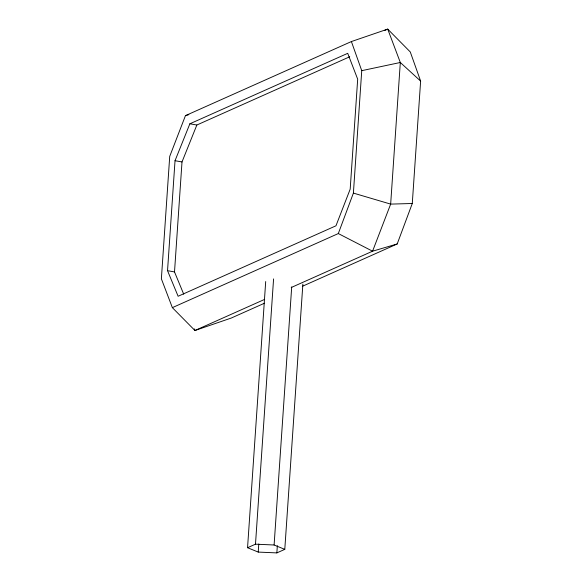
<?xml version="1.0" encoding="UTF-8"?>
<svg xmlns="http://www.w3.org/2000/svg" width="582" height="582" viewBox="0 0 582 582"><rect width="100%" height="100%" fill="white"/><g stroke="black" fill="none" stroke-linecap="round" stroke-linejoin="round"><path stroke-width="0.87" d="M302.873 284.081L284.787 549.357L276.857 552.9L258.233 552.085L247.554 547.72L265.698 281.55M247.554 547.72L255.491 544.177L273.576 278.909M258.233 552.085L258.786 543.952M284.787 549.357L274.107 544.999L291.698 286.926M276.857 552.9L277.345 545.676M351.397 41.555L185.454 115.636L169.718 156.391L161.374 278.822L172.359 307.645L338.309 233.564L353.398 193.093L361.742 70.669L351.397 41.555L387.714 29.1L410.281 51.958L420.626 81.073L412.282 203.496L397.193 243.967L302.604 286.199M167.536 270.688L175.029 160.712L189.87 123.791L347.716 53.326L357.683 79.174L350.189 189.15L335.96 225.801L178.114 296.267L167.536 270.688L174.513 271.925L183.723 294.201M174.513 271.925L182.006 161.949L196.847 125.021L349.731 56.767M384.396 30.584L387.714 29.1L400.314 62.492L390.66 204.107L372.575 251.198L291.226 287.515M264.657 299.374L194.926 330.503L172.359 307.645M264.439 303.237L231.25 318.048L194.926 330.503L194.264 328.852M185.454 115.636L188.844 114.639M397.193 243.967L372.575 251.198L338.309 233.564M361.742 70.669L400.314 62.492L420.626 81.073M412.282 203.496L390.66 204.107L353.398 193.093M255.491 544.177L274.107 544.999M189.87 123.791L196.847 125.021M175.029 160.712L182.006 161.949"/></g></svg>
